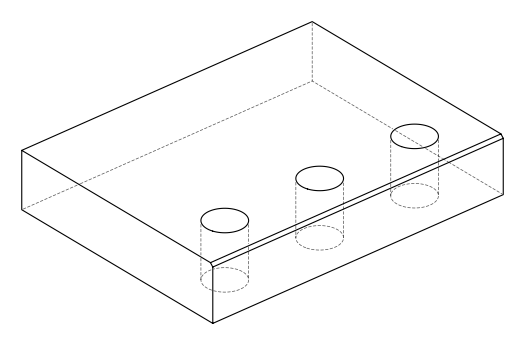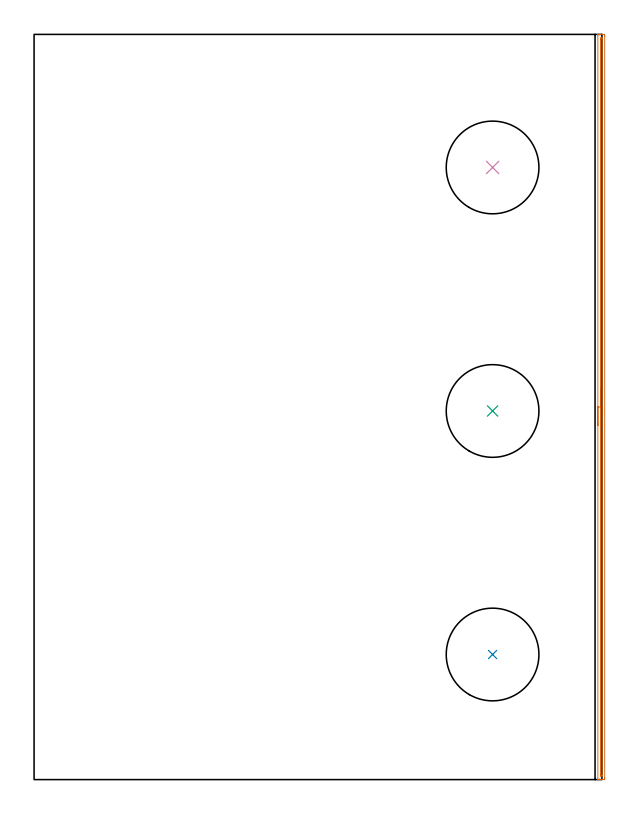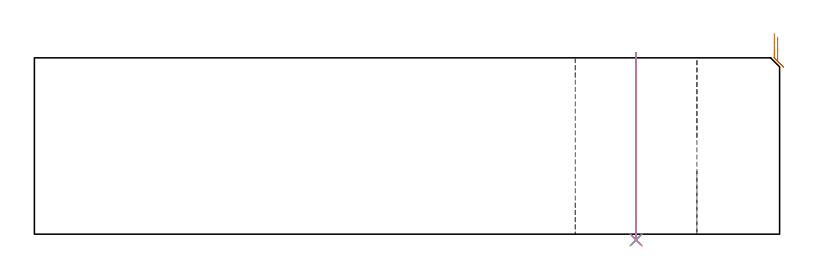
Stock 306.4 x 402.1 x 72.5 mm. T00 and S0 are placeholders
(PLAN: 4 operations, 1 tool changes, 7.5 min)
(1 AREA_MILL | FG_CHAMFER_SURFACE | UGT0205_001 | 6.59 min | 2752 mm3)
(2 INDEXABLE_INSERT_DRILL_THROUGH_HOLE_FROM_SOLID | STEP1HOLE | NXT0302_038 | 0.31 min | 142304 mm3)
(3 INDEXABLE_INSERT_DRILL_THROUGH_HOLE_FROM_SOLID_1 | STEP1HOLE_1 | NXT0302_038 | 0.31 min | 142304 mm3)
(4 INDEXABLE_INSERT_DRILL_THROUGH_HOLE_FROM_SOLID_2 | STEP1HOLE_2 | NXT0302_038 | 0.31 min | 142302 mm3)
(TOOL UGT0205_001 | Chamfer Mill 20 x 3 x 45 deg. | D20 FL50 Z2)
(TOOL NXT0302_038 | Index. Insert Drill 50mm [880-D5000L50-04] | D50 PA176 FL200 Z2)
(OP 1 AREA_MILL)
G17 G21 G94 G90
T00 M6
G54
G17 G0 G90 X304.2 Y191.05 S1061 M3
G43 Z82.5 H0
G94 G1 Y191.088 Z81.628 F250.
Y191.202 Z80.763
Y191.391 Z79.912
Y191.653 Z79.08
Y191.987 Z78.274
Y192.39 Z77.5
Y192.858 Z76.764
Y193.39 Z76.072
Y193.979 Z75.429
Y194.622 Z74.839
Y195.314 Z74.308
Y196.05 Z73.84
Y196.824 Z73.437
Y197.63 Z73.103
Y198.462 Z72.841
Y199.313 Z72.652
Y200.178 Z72.538
Y201.05 Z72.5
Y401.936
X304.202 Y402.091 Z72.488
X304.228 Y402.1 Z72.462
X304.583 Z72.116
X304.954 Z71.745
X305.607 Z71.088
X306.819 Z69.878
X307.38 Y402.096 Z69.315
X307.891 Y402.092 Z68.805
X307.894 Y402.007 Z68.802
X307.899 Y401.489 Z68.801
X307.9 Y400.965 Z68.8
Y0.979
X307.899 Y0.611 Z68.801
X307.894 Y0.093 Z68.802
X307.891 Y0.008 Z68.804
X307.38 Y0. Z69.315
X306.819 Z69.878
X306.493 Z70.203
X305.933 Z70.763
X305.607 Z71.088
X304.955 Z71.745
X304.583 Z72.116
X304.228 Z72.462
X304.202 Y0.009 Z72.488
X304.2 Y0.164 Z72.5
Y201.05
X305.614 Z71.086
Y399.696
X305.616 Y399.923 Z71.084
X305.619 Y400.032 Z71.081
X305.621 Y400.08 Z71.079
X305.657 Y400.09 Z71.043
X305.853 Y400.095 Z70.847
X306.101 Y400.098 Z70.599
X306.349 Y400.094 Z70.351
X306.451 Y400.09 Z70.249
X306.479 Y400.079 Z70.221
X306.481 Y400.033 Z70.219
X306.484 Y399.926 Z70.216
X306.486 Y399.711 Z70.214
Y2.396
X306.484 Y2.173 Z70.216
X306.481 Y2.063 Z70.219
X306.479 Y2.017 Z70.221
X306.352 Y2.01 Z70.348
X305.998 Y2.003 Z70.702
X305.751 Y2.007 Z70.949
X305.649 Y2.01 Z71.051
X305.621 Y2.02 Z71.079
X305.619 Y2.067 Z71.081
X305.616 Y2.174 Z71.084
X305.614 Y2.389 Z71.086
Y201.05
Y201.922 Z71.124
Y202.786 Z71.238
Y203.638 Z71.427
Y204.47 Z71.689
Y205.276 Z72.023
Y206.05 Z72.426
Y206.786 Z72.894
Y207.478 Z73.425
Y208.121 Z74.015
Y208.71 Z74.658
Y209.241 Z75.35
Y209.71 Z76.086
Y210.113 Z76.86
Y210.447 Z77.666
Y210.709 Z78.498
Y210.898 Z79.349
Y211.012 Z80.214
Y211.05 Z81.086
G0 Z82.5
M5
M2
(OP 2 INDEXABLE_INSERT_DRILL_THROUGH_HOLE_FROM_SOLID)
G17 G21 G94 G90
T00 M6
G54
G17 G0 G90 X247.4 Y67.5 S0 M3
G43 Z82.5 H1
G94 G81 G98 Z-2.373 F250. R74.5
G80
M5
M2
(OP 3 INDEXABLE_INSERT_DRILL_THROUGH_HOLE_FROM_SOLID_1)
G17 G21 G94 G90
T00 M6
G54
G17 G0 G90 X247.4 Y198.9 S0 M3
G43 Z82.5 H1
G94 G81 G98 Z-2.373 F250. R74.5
G80
M5
M2
(OP 4 INDEXABLE_INSERT_DRILL_THROUGH_HOLE_FROM_SOLID_2)
G17 G21 G94 G90
T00 M6
G54
G17 G0 G90 X247.4 Y330.3 S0 M3
G43 Z82.5 H1
G94 G81 G98 Z-2.373 F250. R74.5
G80
M5
M2
